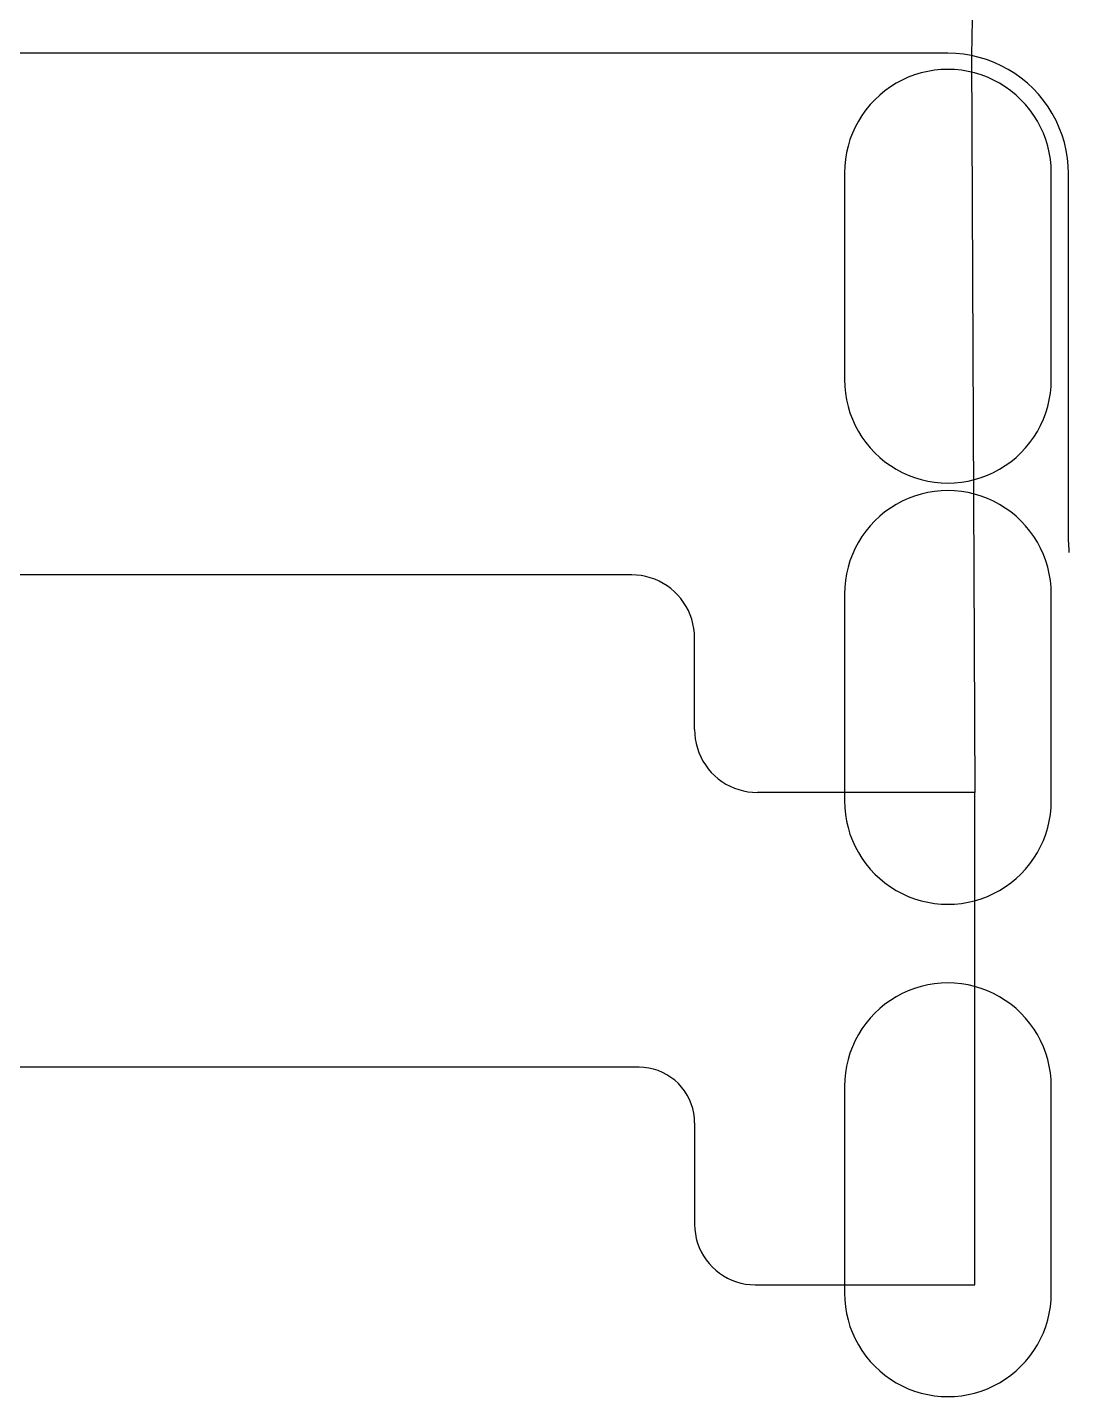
# Model space of a CAD drawing. Extents: x -174 to 183, y -92 to 46.
# Drawn here: x 116.9 to 122.94, y 28.87 to 36.82 of the extents above; entities that cross this region are included whole.
import ezdxf

# ---------------------------------------------------------------- set-up
doc = ezdxf.new("R2010")
doc.units = 0
doc.layers.get('0').update_dxf_attribs({"linetype": 'CONTINUOUS'})

msp = doc.modelspace()

# ---------------------------------------------------------------- linework, layer by layer
for p, q in [((122.3869, 36.9685), (122.3797, 36.6552)), ((122.2432, 36.6686), (114.9432, 36.6686)), ((122.2889, 36.6671), (122.2432, 36.6686)), ((122.3345, 36.6626), (122.2889, 36.6671)), ((122.3797, 36.6552), (122.3345, 36.6626)), ((122.4243, 36.6448), (122.3797, 36.6552)), ((122.3797, 36.6552), (122.3991, 32.3801)), ((122.4682, 36.6315), (122.4243, 36.6448)), ((122.511, 36.6153), (122.4682, 36.6315)), ((122.0503, 36.5431), (122.0136, 36.5292)), ((122.0503, 36.5431), (122.0136, 36.5292)), ((122.0879, 36.5545), (122.0503, 36.5431)), ((122.0879, 36.5545), (122.0503, 36.5431)), ((122.1261, 36.5634), (122.0879, 36.5545)), ((122.1261, 36.5634), (122.0879, 36.5545)), ((122.1648, 36.5698), (122.1261, 36.5634)), ((122.1648, 36.5698), (122.1261, 36.5634)), ((122.2039, 36.5736), (122.1648, 36.5698)), ((122.2039, 36.5736), (122.1648, 36.5698)), ((122.2432, 36.5749), (122.2039, 36.5736)), ((122.2432, 36.5749), (122.2039, 36.5736)), ((122.2824, 36.5736), (122.2432, 36.5749)), ((122.2824, 36.5736), (122.2432, 36.5749)), ((122.3215, 36.5698), (122.2824, 36.5736)), ((122.3215, 36.5698), (122.2824, 36.5736)), ((122.3602, 36.5634), (122.3215, 36.5698)), ((122.3602, 36.5634), (122.3215, 36.5698)), ((122.3985, 36.5545), (122.3602, 36.5634)), ((122.3985, 36.5545), (122.3602, 36.5634)), ((122.436, 36.5431), (122.3985, 36.5545)), ((122.436, 36.5431), (122.3985, 36.5545)), ((122.4728, 36.5292), (122.436, 36.5431)), ((122.4728, 36.5292), (122.436, 36.5431)), ((122.5528, 36.5964), (122.511, 36.6153)), ((122.5932, 36.5748), (122.5528, 36.5964)), ((122.6321, 36.5506), (122.5932, 36.5748)), ((122.6693, 36.524), (122.6321, 36.5506)), ((121.9098, 36.4738), (121.8779, 36.4509)), ((121.9098, 36.4738), (121.8779, 36.4509)), ((121.9432, 36.4945), (121.9098, 36.4738)), ((121.9432, 36.4945), (121.9098, 36.4738)), ((121.9778, 36.513), (121.9432, 36.4945)), ((121.9778, 36.513), (121.9432, 36.4945)), ((122.0136, 36.5292), (121.9778, 36.513)), ((122.0136, 36.5292), (121.9778, 36.513)), ((122.5085, 36.513), (122.4728, 36.5292)), ((122.5085, 36.513), (122.4728, 36.5292)), ((122.5432, 36.4945), (122.5085, 36.513)), ((122.5432, 36.4945), (122.5085, 36.513)), ((122.5765, 36.4738), (122.5432, 36.4945)), ((122.5765, 36.4738), (122.5432, 36.4945)), ((122.6084, 36.4509), (122.5765, 36.4738)), ((122.6084, 36.4509), (122.5765, 36.4738)), ((122.7047, 36.4949), (122.6693, 36.524)), ((122.7381, 36.4636), (122.7047, 36.4949)), ((122.7695, 36.4302), (122.7381, 36.4636)), ((121.8189, 36.3992), (121.7921, 36.3705)), ((121.8189, 36.3992), (121.7921, 36.3705)), ((121.8476, 36.426), (121.8189, 36.3992)), ((121.8476, 36.426), (121.8189, 36.3992)), ((121.8779, 36.4509), (121.8476, 36.426)), ((121.8779, 36.4509), (121.8476, 36.426)), ((122.6388, 36.426), (122.6084, 36.4509)), ((122.6388, 36.426), (122.6084, 36.4509)), ((122.6674, 36.3992), (122.6388, 36.426)), ((122.6674, 36.3992), (122.6388, 36.426)), ((122.6943, 36.3705), (122.6674, 36.3992)), ((122.6943, 36.3705), (122.6674, 36.3992)), ((122.7985, 36.3947), (122.7695, 36.4302)), ((122.8252, 36.3575), (122.7985, 36.3947)), ((121.7443, 36.3083), (121.7235, 36.2749)), ((121.7443, 36.3083), (121.7235, 36.2749)), ((121.7672, 36.3402), (121.7443, 36.3083)), ((121.7672, 36.3402), (121.7443, 36.3083)), ((121.7921, 36.3705), (121.7672, 36.3402)), ((121.7921, 36.3705), (121.7672, 36.3402)), ((122.7192, 36.3402), (122.6943, 36.3705)), ((122.7192, 36.3402), (122.6943, 36.3705)), ((122.742, 36.3083), (122.7192, 36.3402)), ((122.742, 36.3083), (122.7192, 36.3402)), ((122.7628, 36.2749), (122.742, 36.3083)), ((122.7628, 36.2749), (122.742, 36.3083)), ((122.8494, 36.3186), (122.8252, 36.3575)), ((122.871, 36.2782), (122.8494, 36.3186)), ((121.705, 36.2403), (121.6888, 36.2045)), ((121.705, 36.2403), (121.6888, 36.2045)), ((121.7235, 36.2749), (121.705, 36.2403)), ((121.7235, 36.2749), (121.705, 36.2403)), ((122.7813, 36.2403), (122.7628, 36.2749)), ((122.7813, 36.2403), (122.7628, 36.2749)), ((122.7975, 36.2045), (122.7813, 36.2403)), ((122.7975, 36.2045), (122.7813, 36.2403)), ((122.8899, 36.2365), (122.871, 36.2782)), ((122.906, 36.1936), (122.8899, 36.2365)), ((121.675, 36.1678), (121.6636, 36.1302)), ((121.675, 36.1678), (121.6636, 36.1302)), ((121.6888, 36.2045), (121.675, 36.1678)), ((121.6888, 36.2045), (121.675, 36.1678)), ((122.8113, 36.1678), (122.7975, 36.2045)), ((122.8113, 36.1678), (122.7975, 36.2045)), ((122.8227, 36.1302), (122.8113, 36.1678)), ((122.8227, 36.1302), (122.8113, 36.1678)), ((122.9193, 36.1498), (122.906, 36.1936)), ((122.9297, 36.1052), (122.9193, 36.1498)), ((121.6547, 36.092), (121.6483, 36.0532)), ((121.6547, 36.092), (121.6483, 36.0532)), ((121.6636, 36.1302), (121.6547, 36.092)), ((121.6636, 36.1302), (121.6547, 36.092)), ((122.8316, 36.092), (122.8227, 36.1302)), ((122.8316, 36.092), (122.8227, 36.1302)), ((122.838, 36.0532), (122.8316, 36.092)), ((122.838, 36.0532), (122.8316, 36.092)), ((122.9372, 36.06), (122.9297, 36.1052)), ((121.6444, 36.0142), (121.6432, 35.9749)), ((121.6444, 36.0142), (121.6432, 35.9749)), ((121.6483, 36.0532), (121.6444, 36.0142)), ((121.6483, 36.0532), (121.6444, 36.0142)), ((122.8419, 36.0142), (122.838, 36.0532)), ((122.8419, 36.0142), (122.838, 36.0532)), ((122.8432, 35.9749), (122.8419, 36.0142)), ((122.8432, 35.9749), (122.8419, 36.0142)), ((122.9417, 36.0144), (122.9372, 36.06)), ((122.9432, 35.9686), (122.9417, 36.0144)), ((121.6432, 35.9749), (121.6432, 34.7749)), ((121.6432, 35.9749), (121.6432, 34.7749)), ((122.8432, 34.7749), (122.8432, 35.9749)), ((122.8432, 34.7749), (122.8432, 35.9749)), ((122.9431, 33.8311), (122.9432, 35.9686)), ((121.6432, 34.7749), (121.6444, 34.7357)), ((121.6432, 34.7749), (121.6444, 34.7357)), ((121.6444, 34.7357), (121.6483, 34.6966)), ((121.6444, 34.7357), (121.6483, 34.6966)), ((122.838, 34.6966), (122.8419, 34.7357)), ((122.838, 34.6966), (122.8419, 34.7357)), ((122.8419, 34.7357), (122.8432, 34.7749)), ((122.8419, 34.7357), (122.8432, 34.7749)), ((121.6483, 34.6966), (121.6547, 34.6579)), ((121.6483, 34.6966), (121.6547, 34.6579)), ((121.6547, 34.6579), (121.6636, 34.6196)), ((121.6547, 34.6579), (121.6636, 34.6196)), ((122.8227, 34.6196), (122.8316, 34.6579)), ((122.8227, 34.6196), (122.8316, 34.6579)), ((122.8316, 34.6579), (122.838, 34.6966)), ((122.8316, 34.6579), (122.838, 34.6966)), ((121.6636, 34.6196), (121.675, 34.582)), ((121.6636, 34.6196), (121.675, 34.582)), ((121.675, 34.582), (121.6888, 34.5453)), ((121.675, 34.582), (121.6888, 34.5453)), ((122.7975, 34.5453), (122.8113, 34.582)), ((122.7975, 34.5453), (122.8113, 34.582)), ((122.8113, 34.582), (122.8227, 34.6196)), ((122.8113, 34.582), (122.8227, 34.6196)), ((121.6888, 34.5453), (121.705, 34.5095)), ((121.6888, 34.5453), (121.705, 34.5095)), ((121.705, 34.5095), (121.7235, 34.4749)), ((121.705, 34.5095), (121.7235, 34.4749)), ((122.7628, 34.4749), (122.7813, 34.5095)), ((122.7628, 34.4749), (122.7813, 34.5095)), ((122.7813, 34.5095), (122.7975, 34.5453)), ((122.7813, 34.5095), (122.7975, 34.5453)), ((121.7235, 34.4749), (121.7443, 34.4416)), ((121.7235, 34.4749), (121.7443, 34.4416)), ((121.7443, 34.4416), (121.7672, 34.4097)), ((121.7443, 34.4416), (121.7672, 34.4097)), ((121.7672, 34.4097), (121.7921, 34.3793)), ((121.7672, 34.4097), (121.7921, 34.3793)), ((122.6943, 34.3793), (122.7192, 34.4097)), ((122.6943, 34.3793), (122.7192, 34.4097)), ((122.7192, 34.4097), (122.742, 34.4416)), ((122.7192, 34.4097), (122.742, 34.4416)), ((122.742, 34.4416), (122.7628, 34.4749)), ((122.742, 34.4416), (122.7628, 34.4749)), ((121.7921, 34.3793), (121.8189, 34.3506)), ((121.7921, 34.3793), (121.8189, 34.3506)), ((121.8189, 34.3506), (121.8476, 34.3238)), ((121.8189, 34.3506), (121.8476, 34.3238)), ((121.8476, 34.3238), (121.8779, 34.2989)), ((121.8476, 34.3238), (121.8779, 34.2989)), ((122.6084, 34.2989), (122.6388, 34.3238)), ((122.6084, 34.2989), (122.6388, 34.3238)), ((122.6388, 34.3238), (122.6674, 34.3506)), ((122.6388, 34.3238), (122.6674, 34.3506)), ((122.6674, 34.3506), (122.6943, 34.3793)), ((122.6674, 34.3506), (122.6943, 34.3793)), ((121.8779, 34.2989), (121.9098, 34.276)), ((121.8779, 34.2989), (121.9098, 34.276)), ((121.9098, 34.276), (121.9432, 34.2553)), ((121.9098, 34.276), (121.9432, 34.2553)), ((121.9432, 34.2553), (121.9778, 34.2368)), ((121.9432, 34.2553), (121.9778, 34.2368)), ((122.5085, 34.2368), (122.5432, 34.2553)), ((122.5085, 34.2368), (122.5432, 34.2553)), ((122.5432, 34.2553), (122.5765, 34.276)), ((122.5432, 34.2553), (122.5765, 34.276)), ((122.5765, 34.276), (122.6084, 34.2989)), ((122.5765, 34.276), (122.6084, 34.2989)), ((121.9778, 34.2368), (122.0136, 34.2206)), ((121.9778, 34.2368), (122.0136, 34.2206)), ((122.0136, 34.2206), (122.0503, 34.2068)), ((122.0136, 34.2206), (122.0503, 34.2068)), ((122.0503, 34.2068), (122.0879, 34.1954)), ((122.0503, 34.2068), (122.0879, 34.1954)), ((122.0879, 34.1954), (122.1261, 34.1864)), ((122.0879, 34.1954), (122.1261, 34.1864)), ((122.1261, 34.1864), (122.1648, 34.18)), ((122.1261, 34.1864), (122.1648, 34.18)), ((122.1648, 34.18), (122.2039, 34.1762)), ((122.1648, 34.18), (122.2039, 34.1762)), ((122.2039, 34.1762), (122.2432, 34.1749)), ((122.2039, 34.1762), (122.2432, 34.1749)), ((122.2432, 34.1749), (122.2824, 34.1762)), ((122.2432, 34.1749), (122.2824, 34.1762)), ((122.2824, 34.1762), (122.3215, 34.18)), ((122.2824, 34.1762), (122.3215, 34.18)), ((122.3215, 34.18), (122.3602, 34.1864)), ((122.3215, 34.18), (122.3602, 34.1864)), ((122.3602, 34.1864), (122.3985, 34.1954)), ((122.3602, 34.1864), (122.3985, 34.1954)), ((122.3985, 34.1954), (122.436, 34.2068)), ((122.3985, 34.1954), (122.436, 34.2068)), ((122.436, 34.2068), (122.4728, 34.2206)), ((122.436, 34.2068), (122.4728, 34.2206)), ((122.4728, 34.2206), (122.5085, 34.2368)), ((122.4728, 34.2206), (122.5085, 34.2368)), ((122.0136, 34.0854), (121.9778, 34.0692)), ((122.0136, 34.0854), (121.9778, 34.0692)), ((122.0503, 34.0993), (122.0136, 34.0854)), ((122.0503, 34.0993), (122.0136, 34.0854)), ((122.0879, 34.1107), (122.0503, 34.0993)), ((122.0879, 34.1107), (122.0503, 34.0993)), ((122.1261, 34.1196), (122.0879, 34.1107)), ((122.1261, 34.1196), (122.0879, 34.1107)), ((122.1648, 34.126), (122.1261, 34.1196)), ((122.1648, 34.126), (122.1261, 34.1196)), ((122.2039, 34.1298), (122.1648, 34.126)), ((122.2039, 34.1298), (122.1648, 34.126)), ((122.2432, 34.1311), (122.2039, 34.1298)), ((122.2432, 34.1311), (122.2039, 34.1298)), ((122.2824, 34.1298), (122.2432, 34.1311)), ((122.2824, 34.1298), (122.2432, 34.1311)), ((122.3215, 34.126), (122.2824, 34.1298)), ((122.3215, 34.126), (122.2824, 34.1298)), ((122.3602, 34.1196), (122.3215, 34.126)), ((122.3602, 34.1196), (122.3215, 34.126)), ((122.3985, 34.1107), (122.3602, 34.1196)), ((122.3985, 34.1107), (122.3602, 34.1196)), ((122.436, 34.0993), (122.3985, 34.1107)), ((122.436, 34.0993), (122.3985, 34.1107)), ((122.4728, 34.0854), (122.436, 34.0993)), ((122.4728, 34.0854), (122.436, 34.0993)), ((122.5085, 34.0692), (122.4728, 34.0854)), ((122.5085, 34.0692), (122.4728, 34.0854)), ((121.8779, 34.0071), (121.8476, 33.9822)), ((121.8779, 34.0071), (121.8476, 33.9822)), ((121.9098, 34.03), (121.8779, 34.0071)), ((121.9098, 34.03), (121.8779, 34.0071)), ((121.9432, 34.0507), (121.9098, 34.03)), ((121.9432, 34.0507), (121.9098, 34.03)), ((121.9778, 34.0692), (121.9432, 34.0507)), ((121.9778, 34.0692), (121.9432, 34.0507)), ((122.5432, 34.0507), (122.5085, 34.0692)), ((122.5432, 34.0507), (122.5085, 34.0692)), ((122.5765, 34.03), (122.5432, 34.0507)), ((122.5765, 34.03), (122.5432, 34.0507)), ((122.6084, 34.0071), (122.5765, 34.03)), ((122.6084, 34.0071), (122.5765, 34.03)), ((122.6388, 33.9822), (122.6084, 34.0071)), ((122.6388, 33.9822), (122.6084, 34.0071)), ((121.7921, 33.9267), (121.7672, 33.8964)), ((121.7921, 33.9267), (121.7672, 33.8964)), ((121.8189, 33.9554), (121.7921, 33.9267)), ((121.8189, 33.9554), (121.7921, 33.9267)), ((121.8476, 33.9822), (121.8189, 33.9554)), ((121.8476, 33.9822), (121.8189, 33.9554)), ((122.6674, 33.9554), (122.6388, 33.9822)), ((122.6674, 33.9554), (122.6388, 33.9822)), ((122.6943, 33.9267), (122.6674, 33.9554)), ((122.6943, 33.9267), (122.6674, 33.9554)), ((122.7192, 33.8964), (122.6943, 33.9267)), ((122.7192, 33.8964), (122.6943, 33.9267)), ((121.7443, 33.8645), (121.7235, 33.8311)), ((121.7443, 33.8645), (121.7235, 33.8311)), ((121.7672, 33.8964), (121.7443, 33.8645)), ((121.7672, 33.8964), (121.7443, 33.8645)), ((122.742, 33.8645), (122.7192, 33.8964)), ((122.742, 33.8645), (122.7192, 33.8964)), ((122.7628, 33.8311), (122.742, 33.8645)), ((122.7628, 33.8311), (122.742, 33.8645)), ((121.6888, 33.7607), (121.675, 33.724)), ((121.6888, 33.7607), (121.675, 33.724)), ((121.705, 33.7965), (121.6888, 33.7607)), ((121.705, 33.7965), (121.6888, 33.7607)), ((121.7235, 33.8311), (121.705, 33.7965)), ((121.7235, 33.8311), (121.705, 33.7965)), ((122.7813, 33.7965), (122.7628, 33.8311)), ((122.7813, 33.7965), (122.7628, 33.8311)), ((122.7975, 33.7607), (122.7813, 33.7965)), ((122.7975, 33.7607), (122.7813, 33.7965)), ((122.8113, 33.724), (122.7975, 33.7607)), ((122.8113, 33.724), (122.7975, 33.7607)), ((122.9431, 33.8311), (122.945, 33.7723)), ((121.6636, 33.6864), (121.6547, 33.6482)), ((121.6636, 33.6864), (121.6547, 33.6482)), ((121.675, 33.724), (121.6636, 33.6864)), ((121.675, 33.724), (121.6636, 33.6864)), ((122.8227, 33.6864), (122.8113, 33.724)), ((122.8227, 33.6864), (122.8113, 33.724)), ((122.8316, 33.6482), (122.8227, 33.6864)), ((122.8316, 33.6482), (122.8227, 33.6864)), ((120.4084, 33.6418), (116.7354, 33.6418)), ((120.4356, 33.6408), (120.4084, 33.6418)), ((120.4627, 33.6377), (120.4356, 33.6408)), ((120.4895, 33.6327), (120.4627, 33.6377)), ((120.5158, 33.6256), (120.4895, 33.6327)), ((120.5415, 33.6166), (120.5158, 33.6256)), ((120.5665, 33.6057), (120.5415, 33.6166)), ((120.5906, 33.593), (120.5665, 33.6057)), ((121.6483, 33.6094), (121.6444, 33.5704)), ((121.6483, 33.6094), (121.6444, 33.5704)), ((121.6547, 33.6482), (121.6483, 33.6094)), ((121.6547, 33.6482), (121.6483, 33.6094)), ((122.838, 33.6094), (122.8316, 33.6482)), ((122.838, 33.6094), (122.8316, 33.6482)), ((122.8419, 33.5704), (122.838, 33.6094)), ((122.8419, 33.5704), (122.838, 33.6094)), ((120.6137, 33.5785), (120.5906, 33.593)), ((120.6356, 33.5623), (120.6137, 33.5785)), ((120.6563, 33.5445), (120.6356, 33.5623)), ((120.6756, 33.5252), (120.6563, 33.5445)), ((120.6933, 33.5046), (120.6756, 33.5252)), ((121.6444, 33.5704), (121.6432, 33.5311)), ((121.6444, 33.5704), (121.6432, 33.5311)), ((121.6432, 33.5311), (121.6432, 32.3311)), ((121.6432, 33.5311), (121.6432, 32.3311)), ((122.8432, 33.5311), (122.8419, 33.5704)), ((122.8432, 33.5311), (122.8419, 33.5704)), ((122.8432, 32.3311), (122.8432, 33.5311)), ((122.8432, 32.3311), (122.8432, 33.5311)), ((120.7095, 33.4826), (120.6933, 33.5046)), ((120.724, 33.4596), (120.7095, 33.4826)), ((120.7368, 33.4355), (120.724, 33.4596)), ((120.7477, 33.4105), (120.7368, 33.4355)), ((120.7567, 33.3848), (120.7477, 33.4105)), ((120.7637, 33.3584), (120.7567, 33.3848)), ((120.7688, 33.3316), (120.7637, 33.3584)), ((120.7718, 33.3046), (120.7688, 33.3316)), ((120.7729, 33.2773), (120.7718, 33.3046)), ((120.7728, 32.7446), (120.7729, 33.2773)), ((120.7728, 32.7446), (120.7738, 32.7174)), ((120.7738, 32.7174), (120.7768, 32.6903)), ((120.7768, 32.6903), (120.7819, 32.6635)), ((120.7819, 32.6635), (120.7889, 32.6372)), ((120.7889, 32.6372), (120.7979, 32.6114)), ((120.7979, 32.6114), (120.8088, 32.5864)), ((120.8088, 32.5864), (120.8216, 32.5623)), ((120.8216, 32.5623), (120.8361, 32.5393)), ((120.8361, 32.5393), (120.8523, 32.5173)), ((120.8523, 32.5173), (120.87, 32.4967)), ((120.87, 32.4967), (120.8893, 32.4774)), ((120.8893, 32.4774), (120.91, 32.4596)), ((120.91, 32.4596), (120.9319, 32.4434)), ((120.9319, 32.4434), (120.955, 32.4289)), ((120.955, 32.4289), (120.9791, 32.4162)), ((120.9791, 32.4162), (121.0041, 32.4053)), ((121.0041, 32.4053), (121.0298, 32.3963)), ((121.0298, 32.3963), (121.0561, 32.3892)), ((121.0561, 32.3892), (121.0829, 32.3842)), ((121.0829, 32.3842), (121.11, 32.3811)), ((121.11, 32.3811), (121.1373, 32.3801)), ((122.3991, 32.3801), (121.1373, 32.3801)), ((121.6432, 32.3311), (121.6444, 32.2919)), ((121.6432, 32.3311), (121.6444, 32.2919)), ((122.3996, 29.5238), (122.3991, 32.3801)), ((122.8419, 32.2919), (122.8432, 32.3311)), ((122.8419, 32.2919), (122.8432, 32.3311)), ((121.6444, 32.2919), (121.6483, 32.2528)), ((121.6444, 32.2919), (121.6483, 32.2528)), ((121.6483, 32.2528), (121.6547, 32.2141)), ((121.6483, 32.2528), (121.6547, 32.2141)), ((122.8316, 32.2141), (122.838, 32.2528)), ((122.8316, 32.2141), (122.838, 32.2528)), ((122.838, 32.2528), (122.8419, 32.2919)), ((122.838, 32.2528), (122.8419, 32.2919)), ((121.6547, 32.2141), (121.6636, 32.1758)), ((121.6547, 32.2141), (121.6636, 32.1758)), ((121.6636, 32.1758), (121.675, 32.1382)), ((121.6636, 32.1758), (121.675, 32.1382)), ((122.8113, 32.1382), (122.8227, 32.1758)), ((122.8113, 32.1382), (122.8227, 32.1758)), ((122.8227, 32.1758), (122.8316, 32.2141)), ((122.8227, 32.1758), (122.8316, 32.2141)), ((121.675, 32.1382), (121.6888, 32.1015)), ((121.675, 32.1382), (121.6888, 32.1015)), ((121.6888, 32.1015), (121.705, 32.0657)), ((121.6888, 32.1015), (121.705, 32.0657)), ((122.7813, 32.0657), (122.7975, 32.1015)), ((122.7813, 32.0657), (122.7975, 32.1015)), ((122.7975, 32.1015), (122.8113, 32.1382)), ((122.7975, 32.1015), (122.8113, 32.1382)), ((121.705, 32.0657), (121.7235, 32.0311)), ((121.705, 32.0657), (121.7235, 32.0311)), ((121.7235, 32.0311), (121.7443, 31.9978)), ((121.7235, 32.0311), (121.7443, 31.9978)), ((122.742, 31.9978), (122.7628, 32.0311)), ((122.742, 31.9978), (122.7628, 32.0311)), ((122.7628, 32.0311), (122.7813, 32.0657)), ((122.7628, 32.0311), (122.7813, 32.0657)), ((121.7443, 31.9978), (121.7672, 31.9659)), ((121.7443, 31.9978), (121.7672, 31.9659)), ((121.7672, 31.9659), (121.7921, 31.9355)), ((121.7672, 31.9659), (121.7921, 31.9355)), ((121.7921, 31.9355), (121.8189, 31.9068)), ((121.7921, 31.9355), (121.8189, 31.9068)), ((122.6674, 31.9068), (122.6943, 31.9355)), ((122.6674, 31.9068), (122.6943, 31.9355)), ((122.6943, 31.9355), (122.7192, 31.9659)), ((122.6943, 31.9355), (122.7192, 31.9659)), ((122.7192, 31.9659), (122.742, 31.9978)), ((122.7192, 31.9659), (122.742, 31.9978)), ((121.8189, 31.9068), (121.8476, 31.88)), ((121.8189, 31.9068), (121.8476, 31.88)), ((121.8476, 31.88), (121.8779, 31.8551)), ((121.8476, 31.88), (121.8779, 31.8551)), ((121.8779, 31.8551), (121.9098, 31.8322)), ((121.8779, 31.8551), (121.9098, 31.8322)), ((122.5765, 31.8322), (122.6084, 31.8551)), ((122.5765, 31.8322), (122.6084, 31.8551)), ((122.6084, 31.8551), (122.6388, 31.88)), ((122.6084, 31.8551), (122.6388, 31.88)), ((122.6388, 31.88), (122.6674, 31.9068)), ((122.6388, 31.88), (122.6674, 31.9068)), ((121.9098, 31.8322), (121.9432, 31.8115)), ((121.9098, 31.8322), (121.9432, 31.8115)), ((121.9432, 31.8115), (121.9778, 31.793)), ((121.9432, 31.8115), (121.9778, 31.793)), ((121.9778, 31.793), (122.0136, 31.7768)), ((121.9778, 31.793), (122.0136, 31.7768)), ((122.0136, 31.7768), (122.0503, 31.763)), ((122.0136, 31.7768), (122.0503, 31.763)), ((122.436, 31.763), (122.4728, 31.7768)), ((122.436, 31.763), (122.4728, 31.7768)), ((122.4728, 31.7768), (122.5085, 31.793)), ((122.4728, 31.7768), (122.5085, 31.793)), ((122.5085, 31.793), (122.5432, 31.8115)), ((122.5085, 31.793), (122.5432, 31.8115)), ((122.5432, 31.8115), (122.5765, 31.8322)), ((122.5432, 31.8115), (122.5765, 31.8322)), ((122.0503, 31.763), (122.0879, 31.7516)), ((122.0503, 31.763), (122.0879, 31.7516)), ((122.0879, 31.7516), (122.1261, 31.7426)), ((122.0879, 31.7516), (122.1261, 31.7426)), ((122.1261, 31.7426), (122.1648, 31.7362)), ((122.1261, 31.7426), (122.1648, 31.7362)), ((122.1648, 31.7362), (122.2039, 31.7324)), ((122.1648, 31.7362), (122.2039, 31.7324)), ((122.2039, 31.7324), (122.2432, 31.7311)), ((122.2039, 31.7324), (122.2432, 31.7311)), ((122.2432, 31.7311), (122.2824, 31.7324)), ((122.2432, 31.7311), (122.2824, 31.7324)), ((122.2824, 31.7324), (122.3215, 31.7362)), ((122.2824, 31.7324), (122.3215, 31.7362)), ((122.3215, 31.7362), (122.3602, 31.7426)), ((122.3215, 31.7362), (122.3602, 31.7426)), ((122.3602, 31.7426), (122.3985, 31.7516)), ((122.3602, 31.7426), (122.3985, 31.7516)), ((122.3985, 31.7516), (122.436, 31.763)), ((122.3985, 31.7516), (122.436, 31.763)), ((122.0136, 31.2292), (121.9778, 31.213)), ((122.0136, 31.2292), (121.9778, 31.213)), ((122.0503, 31.2431), (122.0136, 31.2292)), ((122.0503, 31.2431), (122.0136, 31.2292)), ((122.0879, 31.2545), (122.0503, 31.2431)), ((122.0879, 31.2545), (122.0503, 31.2431)), ((122.1261, 31.2634), (122.0879, 31.2545)), ((122.1261, 31.2634), (122.0879, 31.2545)), ((122.1648, 31.2698), (122.1261, 31.2634)), ((122.1648, 31.2698), (122.1261, 31.2634)), ((122.2039, 31.2736), (122.1648, 31.2698)), ((122.2039, 31.2736), (122.1648, 31.2698)), ((122.2432, 31.2749), (122.2039, 31.2736)), ((122.2432, 31.2749), (122.2039, 31.2736)), ((122.2824, 31.2736), (122.2432, 31.2749)), ((122.2824, 31.2736), (122.2432, 31.2749)), ((122.3215, 31.2698), (122.2824, 31.2736)), ((122.3215, 31.2698), (122.2824, 31.2736)), ((122.3602, 31.2634), (122.3215, 31.2698)), ((122.3602, 31.2634), (122.3215, 31.2698)), ((122.3985, 31.2545), (122.3602, 31.2634)), ((122.3985, 31.2545), (122.3602, 31.2634)), ((122.436, 31.2431), (122.3985, 31.2545)), ((122.436, 31.2431), (122.3985, 31.2545)), ((122.4728, 31.2292), (122.436, 31.2431)), ((122.4728, 31.2292), (122.436, 31.2431)), ((122.5085, 31.213), (122.4728, 31.2292)), ((122.5085, 31.213), (122.4728, 31.2292)), ((121.8779, 31.1509), (121.8476, 31.126)), ((121.8779, 31.1509), (121.8476, 31.126)), ((121.9098, 31.1738), (121.8779, 31.1509)), ((121.9098, 31.1738), (121.8779, 31.1509)), ((121.9432, 31.1945), (121.9098, 31.1738)), ((121.9432, 31.1945), (121.9098, 31.1738)), ((121.9778, 31.213), (121.9432, 31.1945)), ((121.9778, 31.213), (121.9432, 31.1945)), ((122.5432, 31.1945), (122.5085, 31.213)), ((122.5432, 31.1945), (122.5085, 31.213)), ((122.5765, 31.1738), (122.5432, 31.1945)), ((122.5765, 31.1738), (122.5432, 31.1945)), ((122.6084, 31.1509), (122.5765, 31.1738)), ((122.6084, 31.1509), (122.5765, 31.1738)), ((122.6388, 31.126), (122.6084, 31.1509)), ((122.6388, 31.126), (122.6084, 31.1509)), ((121.7921, 31.0705), (121.7672, 31.0402)), ((121.7921, 31.0705), (121.7672, 31.0402)), ((121.8189, 31.0992), (121.7921, 31.0705)), ((121.8189, 31.0992), (121.7921, 31.0705)), ((121.8476, 31.126), (121.8189, 31.0992)), ((121.8476, 31.126), (121.8189, 31.0992)), ((122.6674, 31.0992), (122.6388, 31.126)), ((122.6674, 31.0992), (122.6388, 31.126)), ((122.6943, 31.0705), (122.6674, 31.0992)), ((122.6943, 31.0705), (122.6674, 31.0992)), ((122.7192, 31.0402), (122.6943, 31.0705)), ((122.7192, 31.0402), (122.6943, 31.0705)), ((121.7443, 31.0083), (121.7235, 30.9749)), ((121.7443, 31.0083), (121.7235, 30.9749)), ((121.7672, 31.0402), (121.7443, 31.0083)), ((121.7672, 31.0402), (121.7443, 31.0083)), ((122.742, 31.0083), (122.7192, 31.0402)), ((122.742, 31.0083), (122.7192, 31.0402)), ((122.7628, 30.9749), (122.742, 31.0083)), ((122.7628, 30.9749), (122.742, 31.0083)), ((121.6888, 30.9045), (121.675, 30.8678)), ((121.6888, 30.9045), (121.675, 30.8678)), ((121.705, 30.9403), (121.6888, 30.9045)), ((121.705, 30.9403), (121.6888, 30.9045)), ((121.7235, 30.9749), (121.705, 30.9403)), ((121.7235, 30.9749), (121.705, 30.9403)), ((122.7813, 30.9403), (122.7628, 30.9749)), ((122.7813, 30.9403), (122.7628, 30.9749)), ((122.7975, 30.9045), (122.7813, 30.9403)), ((122.7975, 30.9045), (122.7813, 30.9403)), ((122.8113, 30.8678), (122.7975, 30.9045)), ((122.8113, 30.8678), (122.7975, 30.9045)), ((121.6636, 30.8302), (121.6547, 30.792)), ((121.6636, 30.8302), (121.6547, 30.792)), ((121.675, 30.8678), (121.6636, 30.8302)), ((121.675, 30.8678), (121.6636, 30.8302)), ((122.8227, 30.8302), (122.8113, 30.8678)), ((122.8227, 30.8302), (122.8113, 30.8678)), ((122.8316, 30.792), (122.8227, 30.8302)), ((122.8316, 30.792), (122.8227, 30.8302)), ((120.451, 30.7855), (116.7779, 30.7856)), ((120.4791, 30.7843), (120.451, 30.7855)), ((120.5069, 30.7806), (120.4791, 30.7843)), ((120.5344, 30.7745), (120.5069, 30.7806)), ((120.5612, 30.7661), (120.5344, 30.7745)), ((120.5872, 30.7553), (120.5612, 30.7661)), ((120.6122, 30.7423), (120.5872, 30.7553)), ((120.6359, 30.7272), (120.6122, 30.7423)), ((121.6483, 30.7532), (121.6444, 30.7142)), ((121.6483, 30.7532), (121.6444, 30.7142)), ((121.6547, 30.792), (121.6483, 30.7532)), ((121.6547, 30.792), (121.6483, 30.7532)), ((122.838, 30.7532), (122.8316, 30.792)), ((122.838, 30.7532), (122.8316, 30.792)), ((122.8419, 30.7142), (122.838, 30.7532)), ((122.8419, 30.7142), (122.838, 30.7532)), ((120.6582, 30.7101), (120.6359, 30.7272)), ((120.6789, 30.6911), (120.6582, 30.7101)), ((120.6979, 30.6703), (120.6789, 30.6911)), ((120.7151, 30.648), (120.6979, 30.6703)), ((121.6444, 30.7142), (121.6432, 30.6749)), ((121.6444, 30.7142), (121.6432, 30.6749)), ((121.6432, 30.6749), (121.6432, 29.4749)), ((121.6432, 30.6749), (121.6432, 29.4749)), ((122.8432, 30.6749), (122.8419, 30.7142)), ((122.8432, 30.6749), (122.8419, 30.7142)), ((122.8432, 29.4749), (122.8432, 30.6749)), ((122.8432, 29.4749), (122.8432, 30.6749)), ((120.7302, 30.6243), (120.7151, 30.648)), ((120.7432, 30.5994), (120.7302, 30.6243)), ((120.7539, 30.5734), (120.7432, 30.5994)), ((120.7624, 30.5466), (120.7539, 30.5734)), ((120.7685, 30.5191), (120.7624, 30.5466)), ((120.7721, 30.4912), (120.7685, 30.5191)), ((120.7733, 30.4631), (120.7721, 30.4912)), ((120.7733, 30.4631), (120.7733, 29.8743)), ((120.7733, 29.8743), (120.7744, 29.8468)), ((120.7744, 29.8468), (120.7777, 29.8195)), ((120.7777, 29.8195), (120.783, 29.7925)), ((120.783, 29.7925), (120.7905, 29.766)), ((120.7905, 29.766), (120.8, 29.7402)), ((120.8, 29.7402), (120.8115, 29.7152)), ((120.8115, 29.7152), (120.825, 29.6912)), ((120.825, 29.6912), (120.8403, 29.6683)), ((120.8403, 29.6683), (120.8573, 29.6467)), ((120.8573, 29.6467), (120.876, 29.6264)), ((120.876, 29.6264), (120.8962, 29.6078)), ((120.8962, 29.6078), (120.9178, 29.5907)), ((120.9178, 29.5907), (120.9407, 29.5754)), ((120.9407, 29.5754), (120.9647, 29.562)), ((120.9647, 29.562), (120.9897, 29.5505)), ((120.9897, 29.5505), (121.0155, 29.5409)), ((121.0155, 29.5409), (121.042, 29.5335)), ((121.042, 29.5335), (121.069, 29.5281)), ((121.069, 29.5281), (121.0964, 29.5249)), ((121.0964, 29.5249), (121.1239, 29.5238)), ((121.1239, 29.5238), (122.3996, 29.5238)), ((121.6432, 29.4749), (121.6444, 29.4357)), ((121.6432, 29.4749), (121.6444, 29.4357)), ((122.8419, 29.4357), (122.8432, 29.4749)), ((122.8419, 29.4357), (122.8432, 29.4749)), ((121.6444, 29.4357), (121.6483, 29.3966)), ((121.6444, 29.4357), (121.6483, 29.3966)), ((121.6483, 29.3966), (121.6547, 29.3579)), ((121.6483, 29.3966), (121.6547, 29.3579)), ((122.8316, 29.3579), (122.838, 29.3966)), ((122.8316, 29.3579), (122.838, 29.3966)), ((122.838, 29.3966), (122.8419, 29.4357)), ((122.838, 29.3966), (122.8419, 29.4357)), ((121.6547, 29.3579), (121.6636, 29.3196)), ((121.6547, 29.3579), (121.6636, 29.3196)), ((121.6636, 29.3196), (121.675, 29.282)), ((121.6636, 29.3196), (121.675, 29.282)), ((122.8113, 29.282), (122.8227, 29.3196)), ((122.8113, 29.282), (122.8227, 29.3196)), ((122.8227, 29.3196), (122.8316, 29.3579)), ((122.8227, 29.3196), (122.8316, 29.3579)), ((121.675, 29.282), (121.6888, 29.2453)), ((121.675, 29.282), (121.6888, 29.2453)), ((121.6888, 29.2453), (121.705, 29.2095)), ((121.6888, 29.2453), (121.705, 29.2095)), ((122.7813, 29.2095), (122.7975, 29.2453)), ((122.7813, 29.2095), (122.7975, 29.2453)), ((122.7975, 29.2453), (122.8113, 29.282)), ((122.7975, 29.2453), (122.8113, 29.282)), ((121.705, 29.2095), (121.7235, 29.1749)), ((121.705, 29.2095), (121.7235, 29.1749)), ((121.7235, 29.1749), (121.7443, 29.1416)), ((121.7235, 29.1749), (121.7443, 29.1416)), ((122.742, 29.1416), (122.7628, 29.1749)), ((122.742, 29.1416), (122.7628, 29.1749)), ((122.7628, 29.1749), (122.7813, 29.2095)), ((122.7628, 29.1749), (122.7813, 29.2095)), ((121.7443, 29.1416), (121.7672, 29.1097)), ((121.7443, 29.1416), (121.7672, 29.1097)), ((121.7672, 29.1097), (121.7921, 29.0793)), ((121.7672, 29.1097), (121.7921, 29.0793)), ((121.7921, 29.0793), (121.8189, 29.0506)), ((121.7921, 29.0793), (121.8189, 29.0506)), ((122.6674, 29.0506), (122.6943, 29.0793)), ((122.6674, 29.0506), (122.6943, 29.0793)), ((122.6943, 29.0793), (122.7192, 29.1097)), ((122.6943, 29.0793), (122.7192, 29.1097)), ((122.7192, 29.1097), (122.742, 29.1416)), ((122.7192, 29.1097), (122.742, 29.1416)), ((121.8189, 29.0506), (121.8476, 29.0238)), ((121.8189, 29.0506), (121.8476, 29.0238)), ((121.8476, 29.0238), (121.8779, 28.9989)), ((121.8476, 29.0238), (121.8779, 28.9989)), ((121.8779, 28.9989), (121.9098, 28.976)), ((121.8779, 28.9989), (121.9098, 28.976)), ((122.5765, 28.976), (122.6084, 28.9989)), ((122.5765, 28.976), (122.6084, 28.9989)), ((122.6084, 28.9989), (122.6388, 29.0238)), ((122.6084, 28.9989), (122.6388, 29.0238)), ((122.6388, 29.0238), (122.6674, 29.0506)), ((122.6388, 29.0238), (122.6674, 29.0506)), ((121.9098, 28.976), (121.9432, 28.9553)), ((121.9098, 28.976), (121.9432, 28.9553)), ((121.9432, 28.9553), (121.9778, 28.9368)), ((121.9432, 28.9553), (121.9778, 28.9368)), ((121.9778, 28.9368), (122.0136, 28.9206)), ((121.9778, 28.9368), (122.0136, 28.9206)), ((122.0136, 28.9206), (122.0503, 28.9068)), ((122.0136, 28.9206), (122.0503, 28.9068)), ((122.436, 28.9068), (122.4728, 28.9206)), ((122.436, 28.9068), (122.4728, 28.9206)), ((122.4728, 28.9206), (122.5085, 28.9368)), ((122.4728, 28.9206), (122.5085, 28.9368)), ((122.5085, 28.9368), (122.5432, 28.9553)), ((122.5085, 28.9368), (122.5432, 28.9553)), ((122.5432, 28.9553), (122.5765, 28.976)), ((122.5432, 28.9553), (122.5765, 28.976)), ((122.0503, 28.9068), (122.0879, 28.8954)), ((122.0503, 28.9068), (122.0879, 28.8954)), ((122.0879, 28.8954), (122.1261, 28.8864)), ((122.0879, 28.8954), (122.1261, 28.8864)), ((122.1261, 28.8864), (122.1648, 28.88)), ((122.1261, 28.8864), (122.1648, 28.88)), ((122.1648, 28.88), (122.2039, 28.8762)), ((122.1648, 28.88), (122.2039, 28.8762)), ((122.2039, 28.8762), (122.2432, 28.8749)), ((122.2039, 28.8762), (122.2432, 28.8749)), ((122.2432, 28.8749), (122.2824, 28.8762)), ((122.2432, 28.8749), (122.2824, 28.8762)), ((122.2824, 28.8762), (122.3215, 28.88)), ((122.2824, 28.8762), (122.3215, 28.88)), ((122.3215, 28.88), (122.3602, 28.8864)), ((122.3215, 28.88), (122.3602, 28.8864)), ((122.3602, 28.8864), (122.3985, 28.8954)), ((122.3602, 28.8864), (122.3985, 28.8954)), ((122.3985, 28.8954), (122.436, 28.9068)), ((122.3985, 28.8954), (122.436, 28.9068))]:
    msp.add_line(p, q)

doc.saveas('drawing.dxf')
